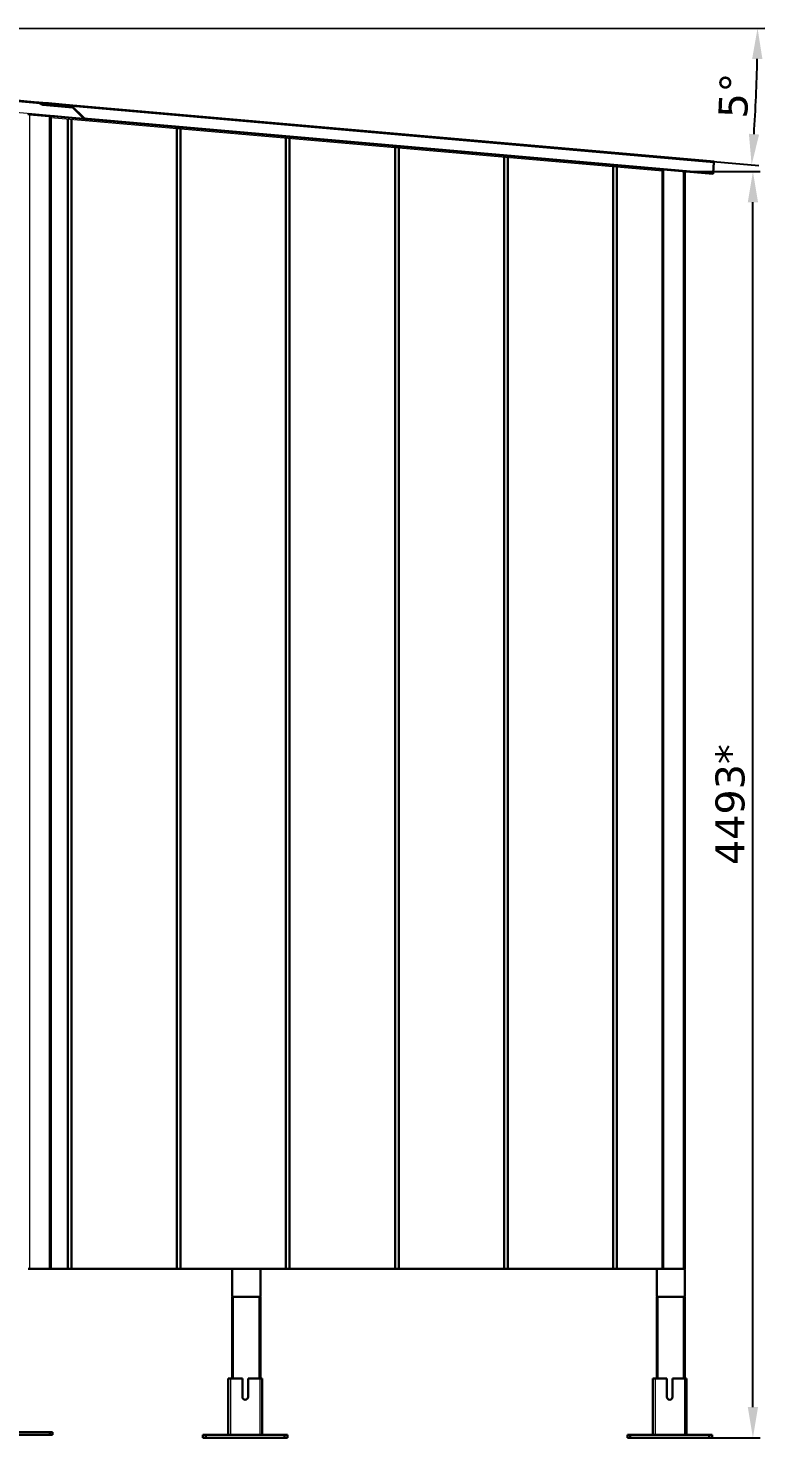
# Model space of a CAD drawing. Header units: millimetres. Extents: x 27997 to 40775, y -3198 to 5652.
# Drawn here: x 34453 to 36489, y 1639 to 5536 of the extents above; entities that cross this region are included whole.
import ezdxf

# ---------------------------------------------------------------- set-up
doc = ezdxf.new("R2010")
doc.units = ezdxf.units.MM
doc.linetypes.add('K5LT_BASIC', pattern=[0])
doc.linetypes.add('K5LT_THIN', pattern=[0])
doc.layers.add('0 VIEW0', color=7, linetype='Continuous')
doc.styles.get("Standard").update_dxf_attribs({"font": 'verdana.TTF'})
doc.dimstyles.new('ISO-25', dxfattribs={"dimtxt": 80, "dimasz": 85, "dimexe": 20, "dimexo": 0, "dimgap": 20, "dimtad": 1, "dimtxsty": 'Standard', "dimcen": 2.5, "dimadec": 0, "dimazin": 0, "dimtfac": 1, "dimtmove": 0, "dimatfit": 3, "dimfxl": 1, "dimarcsym": 0})

# ---------------------------------------------------------------- blocks, each defined once
blk = doc.blocks.new('*D131')
at = {"layer": '0 VIEW0', "color": 0, "lineweight": -2}
for p, q in [((32154.646327, 5534.447417), (36472.631958, 5156.672625)), ((32154.649292, 5534.515616), (36489.128625, 5536.132363))]:
    blk.add_line(p, q, dxfattribs=at)
blk.add_arc((32153.870131, 5534.515325), 4315.258795, 356.128604, 358.892767, dxfattribs=at)
at = {"layer": '0 VIEW0', "color": 0}
for points in [[(36482.489215, 5450.994479), (36454.157154, 5451.26296), (36469.128627, 5536.124903)], [(36445.157749, 5244.256798), (36473.406217, 5242.065491), (36452.708064, 5158.41574)]]:
    blk.add_solid(points, dxfattribs=at)
at = {"layer": 'Defpoints', "color": 0}
for p in [(32153.870131, 5534.515325), (32154.646327, 5534.447417), (32154.649292, 5534.515616), (36461.859355, 5284.140961)]:
    blk.add_point(p, dxfattribs=at)
at = {"layer": '0 VIEW0', "color": 0, "insert": (36403.554878, 5349.764146), "char_height": 80, "attachment_point": 5, "rotation": 87.510685572}
blk.add_mtext('5%%d', dxfattribs=at)
blk = doc.blocks.new('*D173')
at = {"layer": '0 VIEW0', "color": 0, "lineweight": -2}
for p, q in [((36268.419714, 5140.124845), (36476.23278, 5140.124845)), ((36456.23278, 1724.354057), (36456.23278, 5055.124845)), ((36334.991225, 1639.354057), (36476.23278, 1639.354057))]:
    blk.add_line(p, q, dxfattribs=at)
at = {"layer": '0 VIEW0', "color": 0}
for points in [[(36470.399447, 5055.124845), (36442.066114, 5055.124845), (36456.23278, 5140.124845)], [(36442.066114, 1724.354057), (36470.399447, 1724.354057), (36456.23278, 1639.354057)]]:
    blk.add_solid(points, dxfattribs=at)
at = {"layer": 'Defpoints', "color": 0}
for p in [(36268.419714, 5140.124845), (36456.23278, 5140.124845), (36334.991225, 1639.354057)]:
    blk.add_point(p, dxfattribs=at)
at = {"layer": '0 VIEW0', "color": 0, "insert": (36393.59278, 3389.739451), "char_height": 80, "attachment_point": 5, "rotation": 90}
blk.add_mtext('4493*', dxfattribs=at)

msp = doc.modelspace()

# ---------------------------------------------------------------- linework, layer by layer
at = {"layer": '0 VIEW0', "color": 5, "linetype": 'K5LT_THIN', "lineweight": 9}
for p, q in [((34377.296844, 5307.808255), (34605.782818, 5287.818322)), ((34415.583385, 5334.095114), (34485.964089, 5327.9376)), ((34485.019512, 5329.279464), (34503.425135, 5327.669181)), ((34490.444263, 5325.932303), (34497.50157, 5325.314868)), ((34498.08322, 5324.850918), (34574.908563, 5318.129571)), ((34504.006786, 5327.20523), (34571.406402, 5321.308528)), ((34573.440202, 5320.598776), (36348.698286, 5165.283819)), ((34456.87054, 5297.952925), (34456.87054, 2106.850618)), ((34511.411806, 5293.180564), (34511.411806, 2106.850618)), ((34515.532623, 5289.571907), (36206.086881, 5141.667575)), ((34606.580419, 5288.062885), (36346.125124, 5135.872444)), ((36209.982644, 2106.850618), (36209.982644, 5145.237426)), ((36264.52391, 2106.850618), (36264.52391, 5140.465683)), ((35020.983057, 1802.977853), (35020.983057, 2028.934524)), ((35091.107542, 1802.977853), (35091.107542, 2028.934524)), ((36194.399426, 1802.977853), (36194.399426, 2028.934524)), ((36264.52391, 1802.977853), (36264.52391, 2028.934524)), ((35012.412287, 1802.977853), (35012.412287, 1647.145666)), ((35093.445024, 1802.977853), (35093.445024, 1647.145666)), ((36185.828655, 1802.977853), (36185.828655, 1647.145666)), ((36266.861392, 1802.977853), (36266.861392, 1647.145666))]:
    msp.add_line(p, q, dxfattribs=at)
at = {"layer": '0 VIEW0', "color": 5, "linetype": 'K5LT_BASIC', "lineweight": 30}
for p, q in [((34422.359543, 5335.500723), (34479.1732, 5330.530172)), ((34479.220736, 5331.073509), (34422.407079, 5336.04406)), ((34479.220736, 5331.073509), (34509.447347, 5328.429023)), ((34479.220736, 5331.073509), (34509.447347, 5328.429023)), ((34479.220736, 5331.073509), (34509.447347, 5328.429023)), ((34479.220736, 5331.073509), (34509.447347, 5328.429023)), ((34479.220736, 5331.073509), (34509.447347, 5328.429023)), ((34479.220736, 5331.073509), (34509.447347, 5328.429023)), ((34479.220736, 5331.073509), (34509.447347, 5328.429023)), ((34479.220736, 5331.073509), (34509.447347, 5328.429023)), ((34479.220736, 5331.073509), (34509.447347, 5328.429023)), ((34479.220736, 5331.073509), (34509.447347, 5328.429023)), ((34479.220736, 5331.073509), (34509.447347, 5328.429023)), ((34479.220736, 5331.073509), (34509.447347, 5328.429023)), ((34479.220736, 5331.073509), (34509.447347, 5328.429023)), ((34479.220736, 5331.073509), (34509.447347, 5328.429023)), ((34479.220736, 5331.073509), (34509.447347, 5328.429023)), ((34479.220736, 5331.073509), (34509.447347, 5328.429023)), ((34479.220736, 5331.073509), (34509.447347, 5328.429023)), ((34479.220736, 5331.073509), (34509.447347, 5328.429023)), ((34479.220736, 5331.073509), (34509.447347, 5328.429023)), ((34479.220736, 5331.073509), (34509.447347, 5328.429023)), ((34479.220736, 5331.073509), (34509.447347, 5328.429023)), ((34479.220736, 5331.073509), (34509.447347, 5328.429023)), ((34479.220736, 5331.073509), (34509.447347, 5328.429023)), ((34479.220736, 5331.073509), (34509.447347, 5328.429023)), ((34479.220736, 5331.073509), (34509.447347, 5328.429023)), ((34479.220736, 5331.073509), (34509.447347, 5328.429023)), ((34479.220736, 5331.073509), (34509.447347, 5328.429023)), ((34479.220736, 5331.073509), (34509.447347, 5328.429023)), ((34479.220736, 5331.073509), (34509.447347, 5328.429023)), ((34484.366134, 5328.923564), (34489.790885, 5325.576403)), ((34490.444263, 5325.932303), (34485.019512, 5329.279464)), ((34493.858683, 5324.317894), (34575.917897, 5317.138643)), ((34503.425135, 5327.669181), (34497.50157, 5325.314868)), ((34498.08322, 5324.850918), (34504.006786, 5327.20523)), ((34509.399811, 5327.885686), (34566.213469, 5322.915135)), ((34566.261004, 5323.458472), (34509.447347, 5328.429023)), ((34566.261004, 5323.458472), (36348.892042, 5167.498465)), ((34566.261004, 5323.458472), (36348.892042, 5167.498465)), ((34566.261004, 5323.458472), (36348.892042, 5167.498465)), ((34566.261004, 5323.458472), (36348.892042, 5167.498465)), ((34566.261004, 5323.458472), (36348.892042, 5167.498465)), ((34566.261004, 5323.458472), (36348.892042, 5167.498465)), ((34566.261004, 5323.458472), (36348.892042, 5167.498465)), ((34566.261004, 5323.458472), (36348.892042, 5167.498465)), ((34566.261004, 5323.458472), (36348.892042, 5167.498465)), ((34566.261004, 5323.458472), (36348.892042, 5167.498465)), ((34566.261004, 5323.458472), (36348.892042, 5167.498465)), ((34566.261004, 5323.458472), (36348.892042, 5167.498465)), ((34566.261004, 5323.458472), (36348.892042, 5167.498465)), ((34566.261004, 5323.458472), (36348.892042, 5167.498465)), ((34566.261004, 5323.458472), (36348.892042, 5167.498465)), ((34566.261004, 5323.458472), (36348.892042, 5167.498465)), ((34566.261004, 5323.458472), (36348.892042, 5167.498465)), ((34566.261004, 5323.458472), (36348.892042, 5167.498465)), ((34566.261004, 5323.458472), (36348.892042, 5167.498465)), ((34566.261004, 5323.458472), (36348.892042, 5167.498465)), ((34566.261004, 5323.458472), (36348.892042, 5167.498465)), ((34566.261004, 5323.458472), (36348.892042, 5167.498465)), ((34566.261004, 5323.458472), (36348.892042, 5167.498465)), ((34566.261004, 5323.458472), (36348.892042, 5167.498465)), ((34566.261004, 5323.458472), (36348.892042, 5167.498465)), ((34566.261004, 5323.458472), (36348.892042, 5167.498465)), ((34566.261004, 5323.458472), (36348.892042, 5167.498465)), ((34566.261004, 5323.458472), (36348.892042, 5167.498465)), ((34566.261004, 5323.458472), (36348.892042, 5167.498465)), ((34566.261004, 5323.458472), (36348.892042, 5167.498465)), ((34572.6426, 5320.354213), (34605.782818, 5287.818322)), ((34606.580419, 5288.062885), (34573.440202, 5320.598776)), ((34456.87054, 5297.952925), (34452.974736, 5298.293808)), ((34453.154424, 5299.028002), (34453.130307, 5298.280195)), ((34453.151593, 5298.940226), (34612.962015, 5284.958626)), ((34453.151593, 5298.940226), (34612.962015, 5284.958626)), ((34453.151593, 5298.940226), (34612.962015, 5284.958626)), ((34453.151593, 5298.940226), (34612.962015, 5284.958626)), ((34453.151593, 5298.940226), (34612.962015, 5284.958626)), ((34453.151593, 5298.940226), (34612.962015, 5284.958626)), ((34453.151593, 5298.940226), (34612.962015, 5284.958626)), ((34453.151593, 5298.940226), (34612.962015, 5284.958626)), ((34453.151593, 5298.940226), (34612.962015, 5284.958626)), ((34453.151593, 5298.940226), (34612.962015, 5284.958626)), ((34453.151593, 5298.940226), (34612.962015, 5284.958626)), ((34453.151593, 5298.940226), (34612.962015, 5284.958626)), ((34453.151593, 5298.940226), (34612.962015, 5284.958626)), ((34453.151593, 5298.940226), (34612.962015, 5284.958626)), ((34453.151593, 5298.940226), (34612.962015, 5284.958626)), ((34453.151593, 5298.940226), (34612.962015, 5284.958626)), ((34453.151593, 5298.940226), (34612.962015, 5284.958626)), ((34453.151593, 5298.940226), (34612.962015, 5284.958626)), ((34453.151593, 5298.940226), (34612.962015, 5284.958626)), ((34453.151593, 5298.940226), (34612.962015, 5284.958626)), ((34453.151593, 5298.940226), (34612.962015, 5284.958626)), ((34453.151593, 5298.940226), (34612.962015, 5284.958626)), ((34453.151593, 5298.940226), (34612.962015, 5284.958626)), ((34453.151593, 5298.940226), (34612.962015, 5284.958626)), ((34453.151593, 5298.940226), (34612.962015, 5284.958626)), ((34453.151593, 5298.940226), (34612.962015, 5284.958626)), ((34453.151593, 5298.940226), (34612.962015, 5284.958626)), ((34453.151593, 5298.940226), (34612.962015, 5284.958626)), ((34453.151593, 5298.940226), (34612.962015, 5284.958626)), ((34453.151593, 5298.940226), (34612.962015, 5284.958626)), ((34456.87054, 5297.952925), (34511.411806, 5293.180564)), ((34515.307611, 5292.839681), (34511.411806, 5293.180564)), ((34515.307611, 5292.839681), (34515.307611, 4179.418705)), ((34515.307611, 5289.284759), (34515.307611, 5234.743494)), ((34515.532623, 5293.482593), (34612.962015, 5284.958626)), ((34515.532623, 5293.482593), (34515.532623, 5289.571907)), ((34515.532623, 5289.571907), (34515.532623, 5234.822303)), ((34562.42265, 5285.469562), (34562.42265, 4132.669049)), ((34572.512784, 4132.669049), (34572.512784, 5284.586789)), ((34612.962015, 5284.958626), (34635.542605, 5282.983081)), ((34635.59014, 5283.526418), (34613.009551, 5285.501963)), ((34635.542605, 5282.983081), (34635.59014, 5283.526418)), ((34635.542605, 5282.983081), (36345.904075, 5133.345841)), ((36345.951611, 5133.889179), (34635.59014, 5283.526418)), ((34863.99689, 5262.99592), (34863.99689, 4132.669049)), ((34874.087024, 4132.669049), (34874.087024, 5262.113148)), ((34515.532623, 5234.822303), (34515.532623, 5230.911617)), ((35165.57113, 5236.611593), (35165.57113, 5174.040617)), ((35175.661264, 4132.669049), (35175.661264, 5235.728821)), ((35467.14537, 5210.227266), (35467.14537, 4132.669049)), ((35477.235504, 4132.669049), (35477.235504, 5209.344494)), ((35768.71961, 5183.842939), (35768.71961, 4132.669049)), ((35778.809744, 4132.669049), (35778.809744, 5182.960166)), ((35165.57113, 5174.040617), (35165.57113, 4132.669049)), ((36070.29385, 5157.458612), (36070.29385, 4132.669049)), ((36080.383984, 4132.669049), (36080.383984, 5156.575839)), ((36206.08684, 5145.578264), (36206.086881, 5141.667575)), ((36348.698286, 5165.283819), (36346.125124, 5135.872444)), ((36348.892042, 5167.498465), (36348.698286, 5165.283819)), ((36206.086881, 5141.667575), (36206.087454, 5086.91792)), ((36268.419714, 5140.124845), (36268.419714, 5087.141194)), ((36268.419714, 2106.850618), (36268.419714, 5140.124845)), ((36345.904075, 5133.345841), (36345.951611, 5133.889179)), ((36346.125124, 5135.872444), (36345.951611, 5133.889179)), ((36206.08684, 4179.418705), (36206.087495, 5083.007231)), ((36206.087454, 5086.91792), (36206.087495, 5083.007231)), ((34515.307611, 4179.418705), (34515.307611, 4175.5229)), ((34515.307611, 4175.5229), (34515.307611, 4136.564854)), ((36206.08684, 4179.418705), (36206.08684, 4175.5229)), ((36206.08684, 4175.5229), (36206.08684, 4136.564854)), ((34515.307611, 4136.564854), (34515.307611, 4132.669049)), ((34515.307611, 4132.669049), (34515.307611, 3400.25777)), ((34562.42265, 4132.669049), (34562.42265, 3353.508114)), ((34572.512784, 3353.508114), (34572.512784, 4132.669049)), ((34863.99689, 4132.669049), (34863.99689, 3353.508114)), ((34874.087024, 3353.508114), (34874.087024, 4132.669049)), ((35165.57113, 4132.669049), (35165.57113, 3353.508114)), ((35175.661264, 3353.508114), (35175.661264, 4132.669049)), ((35467.14537, 4132.669049), (35467.14537, 3353.508114)), ((35477.235504, 3353.508114), (35477.235504, 4132.669049)), ((35768.71961, 4132.669049), (35768.71961, 3353.508114)), ((35778.809744, 3353.508114), (35778.809744, 4132.669049)), ((36070.29385, 4132.669049), (36070.29385, 3353.508114)), ((36080.383984, 3353.508114), (36080.383984, 4132.669049)), ((36206.08684, 4136.564854), (36206.08684, 4132.669049)), ((36206.08684, 3400.25777), (36206.08684, 4132.669049)), ((34515.307611, 3400.25777), (34515.307611, 3396.361965)), ((34515.307611, 3396.361965), (34515.307611, 3357.403919)), ((36206.08684, 3400.25777), (36206.08684, 3396.361965)), ((36206.08684, 3396.361965), (36206.08684, 3357.403919)), ((34515.307611, 3357.403919), (34515.307611, 3353.508114)), ((34515.307611, 3353.508114), (34515.307611, 2574.347179)), ((34562.42265, 3353.508114), (34562.42265, 2109.188101)), ((34572.512784, 2109.188101), (34572.512784, 3353.508114)), ((34863.99689, 3353.508114), (34863.99689, 2109.188101)), ((34874.087024, 2109.188101), (34874.087024, 3353.508114)), ((35165.57113, 3353.508114), (35165.57113, 2109.188101)), ((35175.661264, 2109.188101), (35175.661264, 3353.508114)), ((35467.14537, 3353.508114), (35467.14537, 2109.188101)), ((35477.235504, 2109.188101), (35477.235504, 3353.508114)), ((35768.71961, 3353.508114), (35768.71961, 2109.188101)), ((35778.809744, 2109.188101), (35778.809744, 3353.508114)), ((36070.29385, 3353.508114), (36070.29385, 2109.188101)), ((36080.383984, 2109.188101), (36080.383984, 3353.508114)), ((36206.08684, 3357.403919), (36206.08684, 3353.508114)), ((36206.08684, 2574.347179), (36206.08684, 3353.508114)), ((34515.307611, 2574.347179), (34515.307611, 2570.451374)), ((36206.08684, 2574.347179), (36206.08684, 2570.451374)), ((36268.419714, 2574.347179), (36268.419714, 2570.451374)), ((34515.307611, 2106.850618), (34515.307611, 2570.451374)), ((36206.08684, 2106.850618), (36206.08684, 2570.451374)), ((36268.419714, 2106.850618), (36268.419714, 2570.451374)), ((34456.87054, 2106.850618), (34452.974736, 2106.850618)), ((34511.411806, 2106.850618), (34456.87054, 2106.850618)), ((34515.307611, 2106.850618), (34511.411806, 2106.850618)), ((34519.982576, 2106.850618), (34515.307611, 2106.850618)), ((35020.983057, 2106.850618), (34519.982576, 2106.850618)), ((35020.983057, 2106.850618), (34519.982576, 2106.850618)), ((35020.983057, 2106.850618), (34519.982576, 2106.850618)), ((35020.983057, 2106.850618), (34519.982576, 2106.850618)), ((35020.983057, 2106.850618), (35091.107542, 2106.850618)), ((35641.974323, 2106.850618), (35091.107542, 2106.850618)), ((35641.974323, 2106.850618), (35091.107542, 2106.850618)), ((35641.974323, 2106.850618), (35091.107542, 2106.850618)), ((36194.399426, 2106.850618), (35091.107542, 2106.850618)), ((35641.974323, 2106.850618), (35680.932369, 2106.850618)), ((36194.399426, 2106.850618), (35680.932369, 2106.850618)), ((36194.399426, 2106.850618), (35680.932369, 2106.850618)), ((36194.399426, 2106.850618), (35680.932369, 2106.850618)), ((36194.399426, 2106.850618), (36264.52391, 2106.850618)), ((36206.08684, 2106.850618), (36201.411874, 2106.850618)), ((36209.982644, 2106.850618), (36264.52391, 2106.850618)), ((36264.52391, 2106.850618), (36268.419714, 2106.850618)), ((36264.525809, 2106.850618), (36268.419714, 2106.850618)), ((35017.087253, 2032.830329), (35017.087253, 2102.954813)), ((35095.003346, 2102.954813), (35095.003346, 2032.830329)), ((36190.503621, 2032.830329), (36190.503621, 2102.954813)), ((36268.419714, 2102.954813), (36268.419714, 2032.830329)), ((35017.087253, 2028.934524), (35020.981158, 2028.934525)), ((35017.087253, 2028.934524), (35017.087253, 1802.977853)), ((35017.087253, 1802.977853), (35017.087253, 2028.934524)), ((35091.107542, 2028.934524), (35020.983057, 2028.934524)), ((35091.109906, 2028.934525), (35095.003346, 2028.934524)), ((35095.003346, 2028.934524), (35095.003346, 1802.977853)), ((35095.003346, 1802.977853), (35095.003346, 2028.934524)), ((36190.503621, 2028.934524), (36194.397526, 2028.934525)), ((36190.503621, 1802.977853), (36190.503621, 2028.934524)), ((36190.503621, 2028.934524), (36190.503621, 1802.977853)), ((36264.52391, 2028.934524), (36194.399426, 2028.934524)), ((36264.526274, 2028.934525), (36268.419714, 2028.934524)), ((36268.419714, 1802.977853), (36268.419714, 2028.934524)), ((36268.419714, 2028.934524), (36268.419714, 1802.977853)), ((35012.412287, 1802.977853), (35006.179, 1802.977853)), ((35006.179, 1802.977853), (35006.179, 1647.145666)), ((35045.137046, 1802.977853), (35012.412287, 1802.977853)), ((35045.137046, 1802.977853), (35045.137046, 1752.332392)), ((35060.720265, 1752.332392), (35060.720265, 1802.977853)), ((35093.445024, 1802.977853), (35060.720265, 1802.977853)), ((35099.678312, 1802.977853), (35093.445024, 1802.977853)), ((35099.678312, 1802.977853), (35099.678312, 1647.145666)), ((36185.828655, 1802.977853), (36179.595368, 1802.977853)), ((36179.595368, 1802.977853), (36179.595368, 1647.145666)), ((36218.553415, 1802.977853), (36185.828655, 1802.977853)), ((36218.553415, 1802.977853), (36218.553415, 1752.332392)), ((36234.136633, 1752.332392), (36234.136633, 1802.977853)), ((36266.861392, 1802.977853), (36234.136633, 1802.977853)), ((36273.09468, 1802.977853), (36266.861392, 1802.977853)), ((36273.09468, 1802.977853), (36273.09468, 1647.145666)), ((34512.970128, 1654.937276), (34329.867308, 1654.937276)), ((34512.970128, 1647.145666), (34329.867308, 1647.145666)), ((34512.970128, 1654.937276), (34512.970128, 1647.145666)), ((34520.761737, 1654.937276), (34512.970128, 1654.937276)), ((34520.761737, 1647.145666), (34512.970128, 1647.145666)), ((34520.761737, 1654.937276), (34520.761737, 1647.145666)), ((34943.846125, 1647.145666), (34936.054515, 1647.145666)), ((34936.054515, 1647.145666), (34936.054515, 1639.354057)), ((34943.846125, 1639.354057), (34936.054515, 1639.354057)), ((34943.846125, 1647.145666), (34943.846125, 1639.354057)), ((35162.011187, 1647.145666), (34943.846125, 1647.145666)), ((35162.011187, 1639.354057), (34943.846125, 1639.354057)), ((35169.802796, 1647.145666), (35162.011187, 1647.145666)), ((35162.011187, 1647.145666), (35162.011187, 1639.354057)), ((35169.802796, 1639.354057), (35162.011187, 1639.354057)), ((35169.802796, 1647.145666), (35169.802796, 1639.354057)), ((36117.262493, 1647.145666), (36109.470884, 1647.145666)), ((36109.470884, 1647.145666), (36109.470884, 1639.354057)), ((36117.262493, 1639.354057), (36109.470884, 1639.354057)), ((36117.262493, 1647.145666), (36117.262493, 1639.354057)), ((36335.427555, 1647.145666), (36117.262493, 1647.145666)), ((36335.427555, 1639.354057), (36117.262493, 1639.354057)), ((36335.427555, 1647.145666), (36335.427555, 1639.354057)), ((36343.219164, 1647.145666), (36335.427555, 1647.145666)), ((36343.219164, 1639.354057), (36335.427555, 1639.354057)), ((36343.219164, 1647.145666), (36343.219164, 1639.354057))]:
    msp.add_line(p, q, dxfattribs=at)
for centre, radius, start, end in [((35020.983057, 2102.954813), 3.895805, 90, 180), ((35091.107542, 2102.954813), 3.895805, 0, 90), ((36194.399426, 2102.954813), 3.895805, 90, 180), ((36264.52391, 2102.954813), 3.895805, 0, 90), ((35020.983057, 2032.830329), 3.895805, 180, 270), ((35091.107542, 2032.830329), 3.895805, 270, 0), ((36194.399426, 2032.830329), 3.895805, 180, 270), ((36264.52391, 2032.830329), 3.895805, 270, 0), ((35052.928656, 1752.332392), 7.791609, 180, 0), ((36226.345024, 1752.332392), 7.791609, 180, 0)]:
    msp.add_arc(centre, radius, start, end, dxfattribs=at)
for centre, major_axis, ratio, start_param, end_param in [((34478.76575, 5325.872996), (8.064287, -0.705534), 0.577506, 0.8548282182, 1.5707963268), ((34478.76575, 5325.872996), (9.005121, -0.787846), 0.577506, 0.8548282182, 1.5707963268), ((34494.177853, 5327.966015), (6.317025, -0.552668), 0.577506, -2.2867644354, -1.5707963268), ((34494.177853, 5327.966015), (5.376192, -0.470356), 0.577506, -2.2867644354, -1.5707963268), ((34494.177853, 5327.966015), (6.317025, -0.552668), 0.577506, -1.5707963268, -0.8548282182), ((34494.177853, 5327.966015), (5.376192, -0.470356), 0.577506, -1.5707963268, -0.8548282182), ((34508.992361, 5323.22851), (9.005121, -0.787846), 0.577506, 1.5707963268, 2.2867644354), ((34508.992361, 5323.22851), (8.064287, -0.705534), 0.577506, 1.5707963268, 2.2867644354), ((34565.806018, 5318.257959), (8.064287, -0.705534), 0.577506, 0.6115637442, 1.5707963268), ((34565.806018, 5318.257959), (9.005121, -0.787846), 0.577506, 0.6115637441, 1.5707963268), ((34453.003868, 5296.696993), (-0.150556, -2.333169), 0.001384, 3.0986498117, 3.1415629373), ((34613.417001, 5290.159139), (9.005121, -0.787846), 0.577506, -2.5300289094, -1.5707963268), ((34613.417001, 5290.159139), (8.064287, -0.705534), 0.577506, -2.5300289094, -1.5707963268)]:
    msp.add_ellipse(centre, major_axis=major_axis, ratio=ratio, start_param=start_param, end_param=end_param, dxfattribs=at)

# ---------------------------------------------------------------- dimensions: what is measured, and where the dimension line sits
at = {"layer": '0 VIEW0'}
dim = msp.add_angular_dim_3p(base=(36461.859355, 5284.140961), center=(32153.870131, 5534.515325), p1=(32154.649292, 5534.515616), p2=(32154.646327, 5534.447417), dimstyle='ISO-25', override={"dimtad": 1, "dimlfac": 1, "dimtxsty": 'Standard', "dimsah": 1, "dimtdec": 0, "dimtolj": 0}, dxfattribs=at)
dim.commit()
dim.dimension.update_dxf_attribs({"geometry": '*D131', "text_midpoint": (36403.554878, 5349.764146)})
dim = msp.add_linear_dim(base=(36456.23278, 5140.124845), p1=(36334.991225, 1639.354057), p2=(36268.419714, 5140.124845), angle=270, text='4493*', dimstyle='ISO-25', override={"dimlfac": 1, "dimtxsty": 'Standard', "dimsah": 1, "dimtolj": 0}, dxfattribs=at)
dim.commit()
dim.dimension.update_dxf_attribs({"geometry": '*D173', "text_midpoint": (36393.59278, 3389.739451)})

doc.saveas('drawing.dxf')
